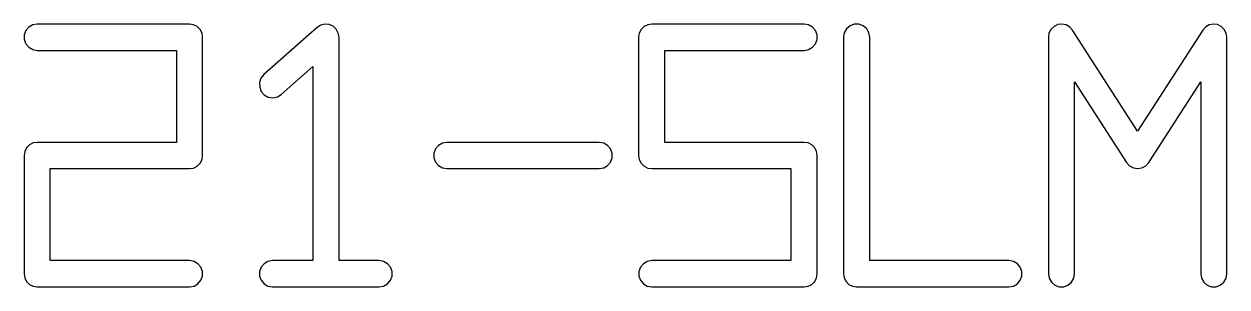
# Model space of a CAD drawing. Header units: millimetres. Extents: x -5.8 to 5.7, y -1.2 to 1.2.
import ezdxf

# ---------------------------------------------------------------- set-up
doc = ezdxf.new("R2010")
doc.units = ezdxf.units.MM
doc.layers.add('LASER_MARK', color=7, linetype='Continuous')

msp = doc.modelspace()

# ---------------------------------------------------------------- linework, layer by layer
at = {"layer": 'LASER_MARK'}
for points in [[(-5.65, 1.25), (-5.693, 1.242), (-5.73, 1.221), (-5.758, 1.188), (-5.773, 1.147), (-5.773, 1.103), (-5.758, 1.062), (-5.73, 1.029), (-5.693, 1.008), (-5.65, 1), (-4.325, 1), (-4.325, 0.125), (-5.65, 0.125), (-5.689, 0.119), (-5.723, 0.101), (-5.751, 0.073), (-5.769, 0.039), (-5.775, 0), (-5.775, -1.125), (-5.769, -1.164), (-5.751, -1.198), (-5.723, -1.226), (-5.689, -1.244), (-5.65, -1.25), (-4.2, -1.25), (-4.157, -1.242), (-4.12, -1.221), (-4.092, -1.187), (-4.077, -1.147), (-4.077, -1.103), (-4.092, -1.062), (-4.12, -1.029), (-4.157, -1.008), (-4.2, -1), (-5.525, -1), (-5.525, -0.125), (-4.2, -0.125), (-4.161, -0.119), (-4.127, -0.101), (-4.099, -0.073), (-4.081, -0.039), (-4.075, 0), (-4.075, 1.125), (-4.081, 1.164), (-4.099, 1.198), (-4.127, 1.226), (-4.161, 1.244), (-4.2, 1.25)], [(-3.493, 0.769), (-3.52, 0.735), (-3.534, 0.693), (-3.532, 0.65), (-3.517, 0.61), (-3.488, 0.577), (-3.45, 0.556), (-3.407, 0.55), (-3.364, 0.559), (-3.327, 0.581), (-3.027, 0.847), (-3.027, -1), (-3.41, -1), (-3.453, -1.008), (-3.49, -1.029), (-3.518, -1.062), (-3.533, -1.103), (-3.533, -1.147), (-3.518, -1.187), (-3.49, -1.221), (-3.453, -1.242), (-3.41, -1.25), (-2.395, -1.25), (-2.352, -1.242), (-2.315, -1.221), (-2.287, -1.187), (-2.272, -1.147), (-2.272, -1.103), (-2.287, -1.062), (-2.315, -1.029), (-2.352, -1.008), (-2.395, -1), (-2.777, -1), (-2.777, 1.125), (-2.784, 1.165), (-2.803, 1.201), (-2.833, 1.229), (-2.871, 1.246), (-2.911, 1.25), (-2.951, 1.24), (-2.985, 1.219)], [(1.65, 1), (1.693, 1.008), (1.73, 1.029), (1.758, 1.062), (1.773, 1.103), (1.773, 1.147), (1.758, 1.188), (1.73, 1.221), (1.693, 1.242), (1.65, 1.25), (0.2, 1.25), (0.161, 1.244), (0.127, 1.226), (0.099, 1.198), (0.081, 1.164), (0.075, 1.125), (0.075, 0), (0.081, -0.039), (0.099, -0.073), (0.127, -0.101), (0.161, -0.119), (0.2, -0.125), (1.525, -0.125), (1.525, -1), (0.2, -1), (0.157, -1.008), (0.12, -1.029), (0.092, -1.062), (0.077, -1.103), (0.077, -1.147), (0.092, -1.187), (0.12, -1.221), (0.157, -1.242), (0.2, -1.25), (1.65, -1.25), (1.689, -1.244), (1.723, -1.226), (1.751, -1.198), (1.769, -1.164), (1.775, -1.125), (1.775, 0), (1.769, 0.039), (1.751, 0.073), (1.723, 0.101), (1.689, 0.119), (1.65, 0.125), (0.325, 0.125), (0.325, 1)], [(2.275, 1.125), (2.267, 1.168), (2.246, 1.205), (2.212, 1.233), (2.172, 1.248), (2.128, 1.248), (2.087, 1.233), (2.054, 1.205), (2.033, 1.168), (2.025, 1.125), (2.025, -1.125), (2.031, -1.164), (2.049, -1.198), (2.077, -1.226), (2.111, -1.244), (2.15, -1.25), (3.6, -1.25), (3.643, -1.242), (3.68, -1.221), (3.708, -1.187), (3.723, -1.147), (3.723, -1.103), (3.708, -1.062), (3.68, -1.029), (3.643, -1.008), (3.6, -1), (2.275, -1)], [(3.975, -1.125), (3.983, -1.168), (4.004, -1.205), (4.037, -1.233), (4.078, -1.248), (4.122, -1.248), (4.162, -1.233), (4.196, -1.205), (4.217, -1.168), (4.225, -1.125), (4.225, 0.7), (4.72, -0.068), (4.748, -0.098), (4.784, -0.118), (4.825, -0.125), (4.866, -0.118), (4.902, -0.098), (4.93, -0.068), (5.425, 0.7), (5.425, -1.125), (5.433, -1.168), (5.454, -1.205), (5.487, -1.233), (5.528, -1.248), (5.572, -1.248), (5.612, -1.233), (5.646, -1.205), (5.667, -1.168), (5.675, -1.125), (5.675, 1.125), (5.669, 1.164), (5.65, 1.2), (5.621, 1.228), (5.585, 1.245), (5.546, 1.25), (5.506, 1.242), (5.472, 1.222), (5.445, 1.193), (4.825, 0.231), (4.205, 1.193), (4.178, 1.222), (4.144, 1.242), (4.104, 1.25), (4.065, 1.245), (4.029, 1.228), (4, 1.2), (3.981, 1.164), (3.975, 1.125)], [(-1.75, -0.125), (-0.3, -0.125), (-0.257, -0.117), (-0.22, -0.096), (-0.192, -0.062), (-0.177, -0.022), (-0.177, 0.022), (-0.192, 0.063), (-0.22, 0.096), (-0.257, 0.117), (-0.3, 0.125), (-1.75, 0.125), (-1.793, 0.117), (-1.83, 0.096), (-1.858, 0.063), (-1.873, 0.022), (-1.873, -0.022), (-1.858, -0.062), (-1.83, -0.096), (-1.793, -0.117)]]:
    msp.add_lwpolyline(points, close=True, dxfattribs=at)

doc.saveas('drawing.dxf')
